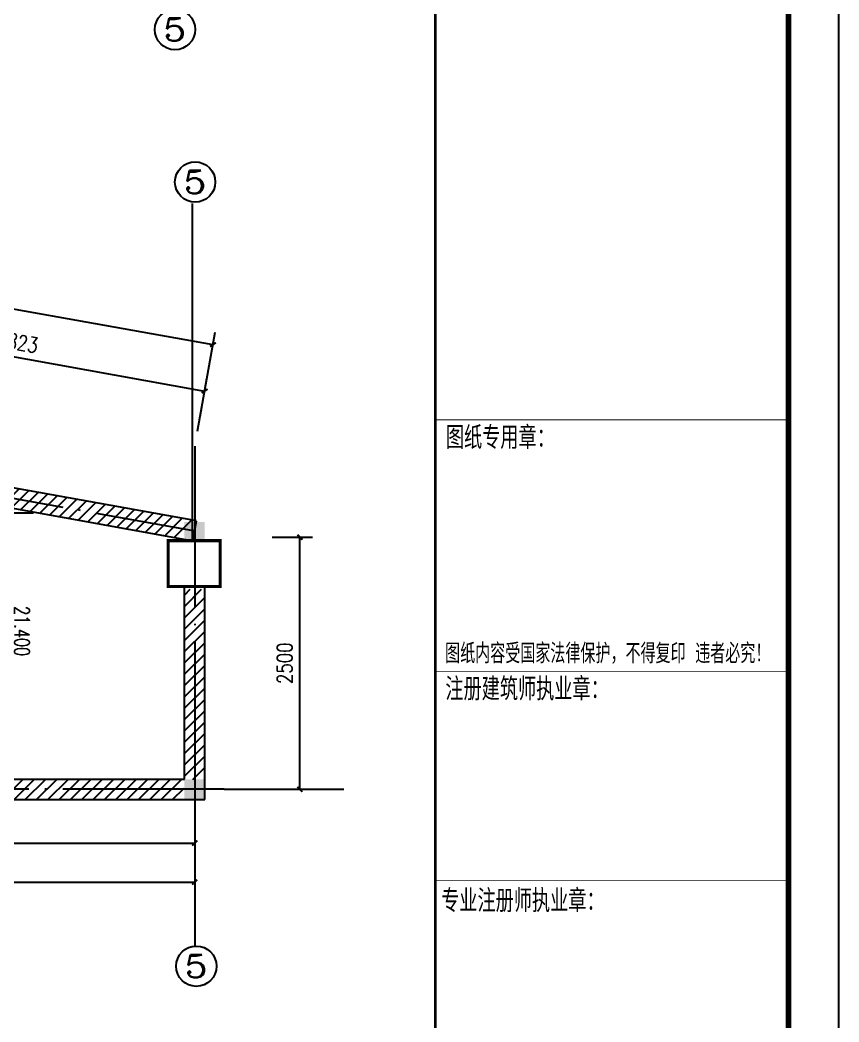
# Model space of a CAD drawing. Header units: millimetres. Extents: x 591771 to 1936534, y -622016 to 355666.
# Drawn here: x 759021 to 775256, y 183715 to 203583 of the extents above; entities that cross this region are included whole.
import ezdxf
from ezdxf.enums import TextEntityAlignment as Align

# ---------------------------------------------------------------- set-up
doc = ezdxf.new("R2010")
doc.units = ezdxf.units.MM
doc.header["$LTSCALE"] = 80
doc.linetypes.add('DOTE', pattern=[2.42, 2, -0.2, 0.02, -0.2])
for name, color, linetype in [('\\M+5BDA8-\\M+5B1EA\\M+5B8DF', 3, 'Continuous'), ('\\M+5BDA8-\\M+5B3DF\\M+5B4E7', 3, 'Continuous'), ('\\M+5BDA8-\\M+5C7BD-\\M+5D7A9', 31, 'Continuous'), ('\\M+5BDA8-\\M+5D6E1', 17, 'DOTE'), ('\\M+5BDA8-\\M+5D6E1-\\M+5B1EA\\M+5D7A2', 3, 'Continuous'), ('\\M+5C1A2\\M+5C3E6\\M+5CFDF\\M+5CCF51', 7, 'Continuous'), ('\\M+5C1A2\\M+5C3E6\\M+5CFDF\\M+5CCF55', 140, 'Continuous'), ('\\M+5C1A2\\M+5C3E6\\M+5CFF4\\M+5CCF53', 252, 'Continuous'), ('\\M+5CDBC\\M+5BFF2', 252, 'Continuous'), ('AXIS', 3, 'Continuous'), ('PUB_TEXT', 7, 'Continuous')]:
    doc.layers.add(name, color=color, linetype=linetype)
doc.styles.add('_HZTXT', font='txt.shx', dxfattribs={"width": 0.8, "bigfont": 'hztxt.shx'})
doc.styles.add('A-AXIS-LABEL', font='COMPLEX', dxfattribs={"bigfont": 'GBCBIG'})
doc.styles.add('A-STANDARD', font='SIMPLEX', dxfattribs={"bigfont": 'GBCBIG'})
doc.styles.add('DIM_FONT', font='SIMPLEX.shx', dxfattribs={"width": 0.8})
doc.styles.add('TKZ', font='tssdeng.shx', dxfattribs={"width": 0.7, "bigfont": 'tssdchn.shx'})
doc.dimstyles.new('DIMN50', dxfattribs={"dimscale": 0.5, "dimtxt": 300, "dimasz": 100, "dimexe": 250, "dimexo": 300, "dimgap": 150, "dimtad": 1, "dimdec": 0, "dimzin": 0, "dimdsep": 46, "dimtxsty": 'DIM_FONT', "dimblk": 'ARCHTICK', "dimcen": 0.09, "dimclrt": 7, "dimazin": 2, "dimtfac": 1, "dimtdec": 0, "dimtix": 1, "dimtmove": 2, "dimatfit": 3, "dimldrblk": 'ARCHTICK', "dimfxl": 0, "dimtolj": 1, "dimtzin": 0, "dimarcsym": 0})

# ---------------------------------------------------------------- blocks, each defined once
blk = doc.blocks.new('A$C158D6705')
at = {"layer": '\\M+5CDBC\\M+5BFF2', "color": 2, "style": 'TKZ', "width": 0.8}
blk.add_text('图纸内容受国家法律保护，不得复印 违者必究！', height=392.04, dxfattribs=at).set_placement((-47, 56))
blk = doc.blocks.new('_ArchTick')
at = {"color": 0, "linetype": 'ByBlock', "const_width": 0.4}
blk.add_lwpolyline([(-0.5, -0.5), (0.5, 0.5)], dxfattribs=at)
blk = doc.blocks.new('*D938')
at = {"layer": '\\M+5BDA8-\\M+5B3DF\\M+5B4E7', "color": 0, "lineweight": -2, "transparency": 16777216}
for p, q in [((745154.5, 195035.3), (745154.5, 194527.4)), ((749404.5, 195035.3), (749404.5, 194527.4)), ((745154.5, 194652.4), (749404.5, 194652.4))]:
    blk.add_line(p, q, dxfattribs=at)
at = {"layer": 'Defpoints', "color": 0, "transparency": 16777216}
for p in [(745154.5, 195185.3), (749404.5, 195185.3), (749404.5, 194652.4)]:
    blk.add_point(p, dxfattribs=at)
at = {"layer": '\\M+5BDA8-\\M+5B3DF\\M+5B4E7', "color": 0, "lineweight": -2, "transparency": 16777216, "xscale": 50, "yscale": 50, "zscale": 50, "rotation": 180}
blk.add_blockref('_ArchTick', (745154.5, 194652.4), dxfattribs=at)
at = {"layer": '\\M+5BDA8-\\M+5B3DF\\M+5B4E7', "color": 0, "lineweight": -2, "transparency": 16777216, "xscale": 50, "yscale": 50, "zscale": 50}
blk.add_blockref('_ArchTick', (749404.5, 194652.4), dxfattribs=at)
at = {"layer": '\\M+5BDA8-\\M+5B3DF\\M+5B4E7', "color": 7, "transparency": 16777216, "insert": (747279.5, 194802.4), "char_height": 150, "attachment_point": 5, "style": 'DIM_FONT'}
blk.add_mtext('\\A1;4250', dxfattribs=at)
blk = doc.blocks.new('*D940')
at = {"layer": '\\M+5BDA8-\\M+5B3DF\\M+5B4E7', "color": 0, "lineweight": -2, "transparency": 16777216}
for p, q in [((740604.5, 194439.3), (740604.5, 194140.4)), ((749404.5, 194439.3), (749404.5, 194140.4)), ((740604.5, 194265.4), (749404.5, 194265.4))]:
    blk.add_line(p, q, dxfattribs=at)
at = {"layer": 'Defpoints', "color": 0, "transparency": 16777216}
for p in [(740604.5, 194589.3), (749404.5, 194589.3), (749404.5, 194265.4)]:
    blk.add_point(p, dxfattribs=at)
at = {"layer": '\\M+5BDA8-\\M+5B3DF\\M+5B4E7', "color": 0, "lineweight": -2, "transparency": 16777216, "xscale": 50, "yscale": 50, "zscale": 50, "rotation": 180}
blk.add_blockref('_ArchTick', (740604.5, 194265.4), dxfattribs=at)
at = {"layer": '\\M+5BDA8-\\M+5B3DF\\M+5B4E7', "color": 0, "lineweight": -2, "transparency": 16777216, "xscale": 50, "yscale": 50, "zscale": 50}
blk.add_blockref('_ArchTick', (749404.5, 194265.4), dxfattribs=at)
at = {"layer": '\\M+5BDA8-\\M+5B3DF\\M+5B4E7', "color": 7, "transparency": 16777216, "insert": (745004.5, 194415.4), "char_height": 150, "attachment_point": 5, "style": 'DIM_FONT'}
blk.add_mtext('\\A1;8800', dxfattribs=at)
blk = doc.blocks.new('*D944')
at = {"layer": '\\M+5BDA8-\\M+5B3DF\\M+5B4E7', "color": 0, "lineweight": -2, "transparency": 16777216}
for p, q in [((745694.5, 199558.1), (745761.7, 199932.4)), ((745739.6, 199809.4), (749502.6, 199133.9)), ((749457.5, 198882.6), (749524.7, 199257))]:
    blk.add_line(p, q, dxfattribs=at)
at = {"layer": 'Defpoints', "color": 0, "transparency": 16777216}
for p in [(745668, 199410.4), (749502.6, 199133.9), (749431, 198735)]:
    blk.add_point(p, dxfattribs=at)
at = {"layer": '\\M+5BDA8-\\M+5B3DF\\M+5B4E7', "color": 0, "lineweight": -2, "transparency": 16777216, "xscale": 50, "yscale": 50, "zscale": 50}
for p, rotation in [((745739.6, 199809.4), 169.8236399644766), ((749502.6, 199133.9), 349.8236399644766)]:
    blk.add_blockref('_ArchTick', p, dxfattribs=dict(at, rotation=rotation))
at = {"layer": '\\M+5BDA8-\\M+5B3DF\\M+5B4E7', "color": 7, "transparency": 16777216, "insert": (747647.6, 199619.3), "char_height": 150, "attachment_point": 5, "rotation": 349.82364, "style": 'DIM_FONT'}
blk.add_mtext('\\A1;3823', dxfattribs=at)
blk = doc.blocks.new('*D945')
at = {"layer": '\\M+5BDA8-\\M+5B3DF\\M+5B4E7', "color": 0, "lineweight": -2, "transparency": 16777216}
for p, q in [((740759.1, 200291.6), (740935.4, 201273.7)), ((740913.3, 201150.6), (749585.2, 199594)), ((749431, 198735), (749607.3, 199717.1))]:
    blk.add_line(p, q, dxfattribs=at)
at = {"layer": 'Defpoints', "color": 0, "transparency": 16777216}
for p in [(740732.6, 200144), (749585.2, 199594), (749404.5, 198587.3)]:
    blk.add_point(p, dxfattribs=at)
at = {"layer": '\\M+5BDA8-\\M+5B3DF\\M+5B4E7', "color": 0, "lineweight": -2, "transparency": 16777216, "xscale": 50, "yscale": 50, "zscale": 50}
for p, rotation in [((740913.3, 201150.6), 169.8236971619176), ((749585.2, 199594), 349.8236971619177)]:
    blk.add_blockref('_ArchTick', p, dxfattribs=dict(at, rotation=rotation))
at = {"layer": '\\M+5BDA8-\\M+5B3DF\\M+5B4E7', "color": 7, "transparency": 16777216, "insert": (745275.7, 200520), "char_height": 150, "attachment_point": 5, "rotation": 349.8237, "style": 'DIM_FONT'}
blk.add_mtext('\\A1;8810', dxfattribs=at)
blk = doc.blocks.new('*D946')
at = {"layer": '\\M+5BDA8-\\M+5B3DF\\M+5B4E7', "color": 0, "lineweight": -2, "transparency": 16777216}
for p, q in [((750170.8, 197685.3), (750572, 197685.3)), ((750447, 195185.3), (750447, 197685.3)), ((750170.8, 195185.3), (750572, 195185.3))]:
    blk.add_line(p, q, dxfattribs=at)
at = {"layer": 'Defpoints', "color": 0, "transparency": 16777216}
for p in [(750020.8, 197685.3), (750447, 197685.3), (750020.8, 195185.3)]:
    blk.add_point(p, dxfattribs=at)
at = {"layer": '\\M+5BDA8-\\M+5B3DF\\M+5B4E7', "color": 0, "lineweight": -2, "transparency": 16777216, "xscale": 50, "yscale": 50, "zscale": 50}
for p, rotation in [((750447, 197685.3), 90), ((750447, 195185.3), 270)]:
    blk.add_blockref('_ArchTick', p, dxfattribs=dict(at, rotation=rotation))
at = {"layer": '\\M+5BDA8-\\M+5B3DF\\M+5B4E7', "color": 7, "transparency": 16777216, "insert": (750297, 196435.3), "char_height": 150, "attachment_point": 5, "rotation": 90, "style": 'DIM_FONT'}
blk.add_mtext('\\A1;2500', dxfattribs=at)
blk = doc.blocks.new('Y5')
at = {"layer": '\\M+5BDA8-\\M+5D6E1-\\M+5B1EA\\M+5D7A2'}
blk.add_circle((754234.4, 208998.3), 200, dxfattribs=at)
at = {"layer": 'PUB_TEXT', "style": 'A-AXIS-LABEL', "width": 1.5}
blk.add_text('5', height=226.3, dxfattribs=at).set_placement((754121.3, 208885.2), (754347.6, 208885.2), align=Align.FIT)
blk = doc.blocks.new('Y2')
at = {"layer": '\\M+5C1A2\\M+5C3E6\\M+5CFF4\\M+5CCF53'}
h = blk.add_hatch(dxfattribs=at)
h.set_pattern_fill('ANSI31', color=256, scale=50, style=0)
h.set_pattern_definition([(45, (135315.17, 497740.634), (-56.126601, 56.126601), [])])
h.paths.add_polyline_path([(740964.6, 195284.1), (740964.6, 195084.1), (749298.7, 195084.1), (749298.7, 195284.1)])
h.paths.add_polyline_path([(749507.1, 197168.3), (749307.1, 197168.3), (749307.1, 195284.1), (749507.1, 195284.1)])
h.paths.add_polyline_path([(749424.8, 197846.2), (746992.3, 198282.9), (746969.1, 198083.8), (749291.6, 197666.9)])
for points in [[(749301.5, 197635.6), (749501.5, 197635.6), (749501.5, 197835.6), (749301.5, 197835.6)], [(749301.3, 195083.4), (749501.3, 195083.4), (749501.3, 195283.4), (749301.3, 195283.4)]]:
    blk.add_hatch(color=256, dxfattribs=at).paths.add_polyline_path(points)
at = {"layer": '\\M+5BDA8-\\M+5C7BD-\\M+5D7A9'}
for p, q in [((749422.1, 197847.5), (746989.7, 198284.1)), ((746954.3, 198087.3), (749386.8, 197650.6)), ((749386.8, 197650.6), (749422.1, 197847.5)), ((749304.5, 195285.3), (749304.5, 197197.1)), ((749304.5, 197197.1), (749504.5, 197197.1)), ((749504.5, 195085.3), (749504.5, 197197.1)), ((740962, 195285.3), (749304.5, 195285.3)), ((740962, 195085.3), (749504.5, 195085.3))]:
    blk.add_line(p, q, dxfattribs=at)
at = {"layer": '\\M+5BDA8-\\M+5D6E1', "ltscale": 10}
for p, q in [((740804.5, 199292.8), (749404.5, 197749.1)), ((749404.5, 198587.3), (749404.5, 194588.8)), ((749695.8, 195185.3), (739754.5, 195185.3))]:
    blk.add_line(p, q, dxfattribs=at)
at = {"layer": '\\M+5BDA8-\\M+5D6E1-\\M+5B1EA\\M+5D7A2'}
for p, q in [((749381.1, 197651.7), (749381.1, 200993.2)), ((749404.5, 195435.3), (749404.5, 193625.6)), ((749695.8, 195185.3), (750881.8, 195185.3))]:
    blk.add_line(p, q, dxfattribs=at)
for centre in [(749408.7, 201206.3), (749420, 193431.7)]:
    blk.add_circle(centre, 200, dxfattribs=at)
at = {"layer": '\\M+5C1A2\\M+5C3E6\\M+5CFDF\\M+5CCF55'}
blk.add_line((742354.5, 197925.3), (747806.1, 197925.3), dxfattribs=at)
at = {"layer": '\\M+5C1A2\\M+5C3E6\\M+5CFF4\\M+5CCF53', "const_width": 30}
blk.add_lwpolyline([(749656.3, 197197.1), (749656.3, 197650.6), (749141.2, 197650.6), (749141.2, 197197.1), (749656.3, 197197.1)], dxfattribs=at)
at = {"layer": '\\M+5BDA8-\\M+5B1EA\\M+5B8DF', "color": 7, "style": 'A-STANDARD', "width": 0.705882}
blk.add_text('21.400', height=148.75, rotation=270, dxfattribs=at).set_placement((747618.5, 197001.1))
at = {"layer": 'PUB_TEXT', "style": 'A-AXIS-LABEL', "width": 1.5}
for p, p2 in [((749295.6, 201093.1), (749521.9, 201093.1)), ((749306.8, 193318.5), (749533.1, 193318.5))]:
    blk.add_text('5', height=226.3, dxfattribs=at).set_placement(p, p2, align=Align.FIT)
at = {"layer": '\\M+5BDA8-\\M+5B3DF\\M+5B4E7'}
for p1, p2, distance, picture, middle in [((740732.576, 200143.964), (749404.4677, 198587.3469), 1022.7656, '*D945', (745275.7233, 200519.972)), ((745668, 199410.4), (749431, 198735), 405.3, '*D944', (747647.6, 199619.3)), ((750020.8, 195185.3), (750020.8, 197685.3), -426.1, '*D946', (750297, 196435.3)), ((745154.5, 195185.3), (749404.5, 195185.3), -532.9, '*D938', (747279.5, 194802.4)), ((740604.5, 194589.3), (749404.5, 194589.3), -323.9, '*D940', (745004.5, 194415.4))]:
    dim = blk.add_aligned_dim(p1=p1, p2=p2, distance=distance, dimstyle='DIMN50', dxfattribs=at)
    dim.commit()
    dim.dimension.update_dxf_attribs({"geometry": picture, "text_midpoint": middle})

msp = doc.modelspace()

# ---------------------------------------------------------------- linework, layer by layer
at = {"layer": '\\M+5CDBC\\M+5BFF2', "color": 2}
msp.add_lwpolyline([(691155.7, 163042.9), (775255.7, 163042.9), (775255.7, 222442.9), (691155.7, 222442.9)], close=True, dxfattribs=at)
at = {"layer": '\\M+5CDBC\\M+5BFF2', "color": 2, "const_width": 112.5}
msp.add_lwpolyline([(692155.7, 164042.9), (774255.7, 164042.9), (774255.7, 221442.9), (692155.7, 221442.9)], close=True, dxfattribs=at)
at = {"layer": '\\M+5CDBC\\M+5BFF2', "color": 2}
for points, const_width in [([(767255.4, 164042.9), (767255.4, 221442.9)], 56.2), ([(767255.4, 195652.3), (774255.7, 195652.3)], 20), ([(767255.4, 190661.9), (774255.7, 190661.9)], 11.2), ([(767255.4, 186518.7), (774255.7, 186518.7)], 11.2)]:
    msp.add_lwpolyline(points, dxfattribs=dict(at, const_width=const_width))

# ---------------------------------------------------------------- block references
at = {"layer": '\\M+5C1A2\\M+5C3E6\\M+5CFDF\\M+5CCF51', "xscale": 2, "yscale": 2, "zscale": 2}
for name, p in [('Y5', (-746376.8, -214602.9)), ('Y2', (-736325, -202042.2))]:
    msp.add_blockref(name, p, dxfattribs=at)
at = {"layer": 'AXIS', "color": 252}
msp.add_blockref('A$C158D6705', (767495.6, 190771.1), dxfattribs=at)

# ---------------------------------------------------------------- texts
at = {"layer": '\\M+5CDBC\\M+5BFF2', "color": 2, "style": '_HZTXT', "width": 0.8}
for s, p in [('图纸专用章：', (767463.3, 195077.3)), ('注册建筑师执业章：', (767452.9, 190091.6)), ('专业注册师执业章：', (767369.5, 185892.7))]:
    msp.add_text(s, height=450, dxfattribs=at).set_placement(p)

doc.saveas('drawing.dxf')
